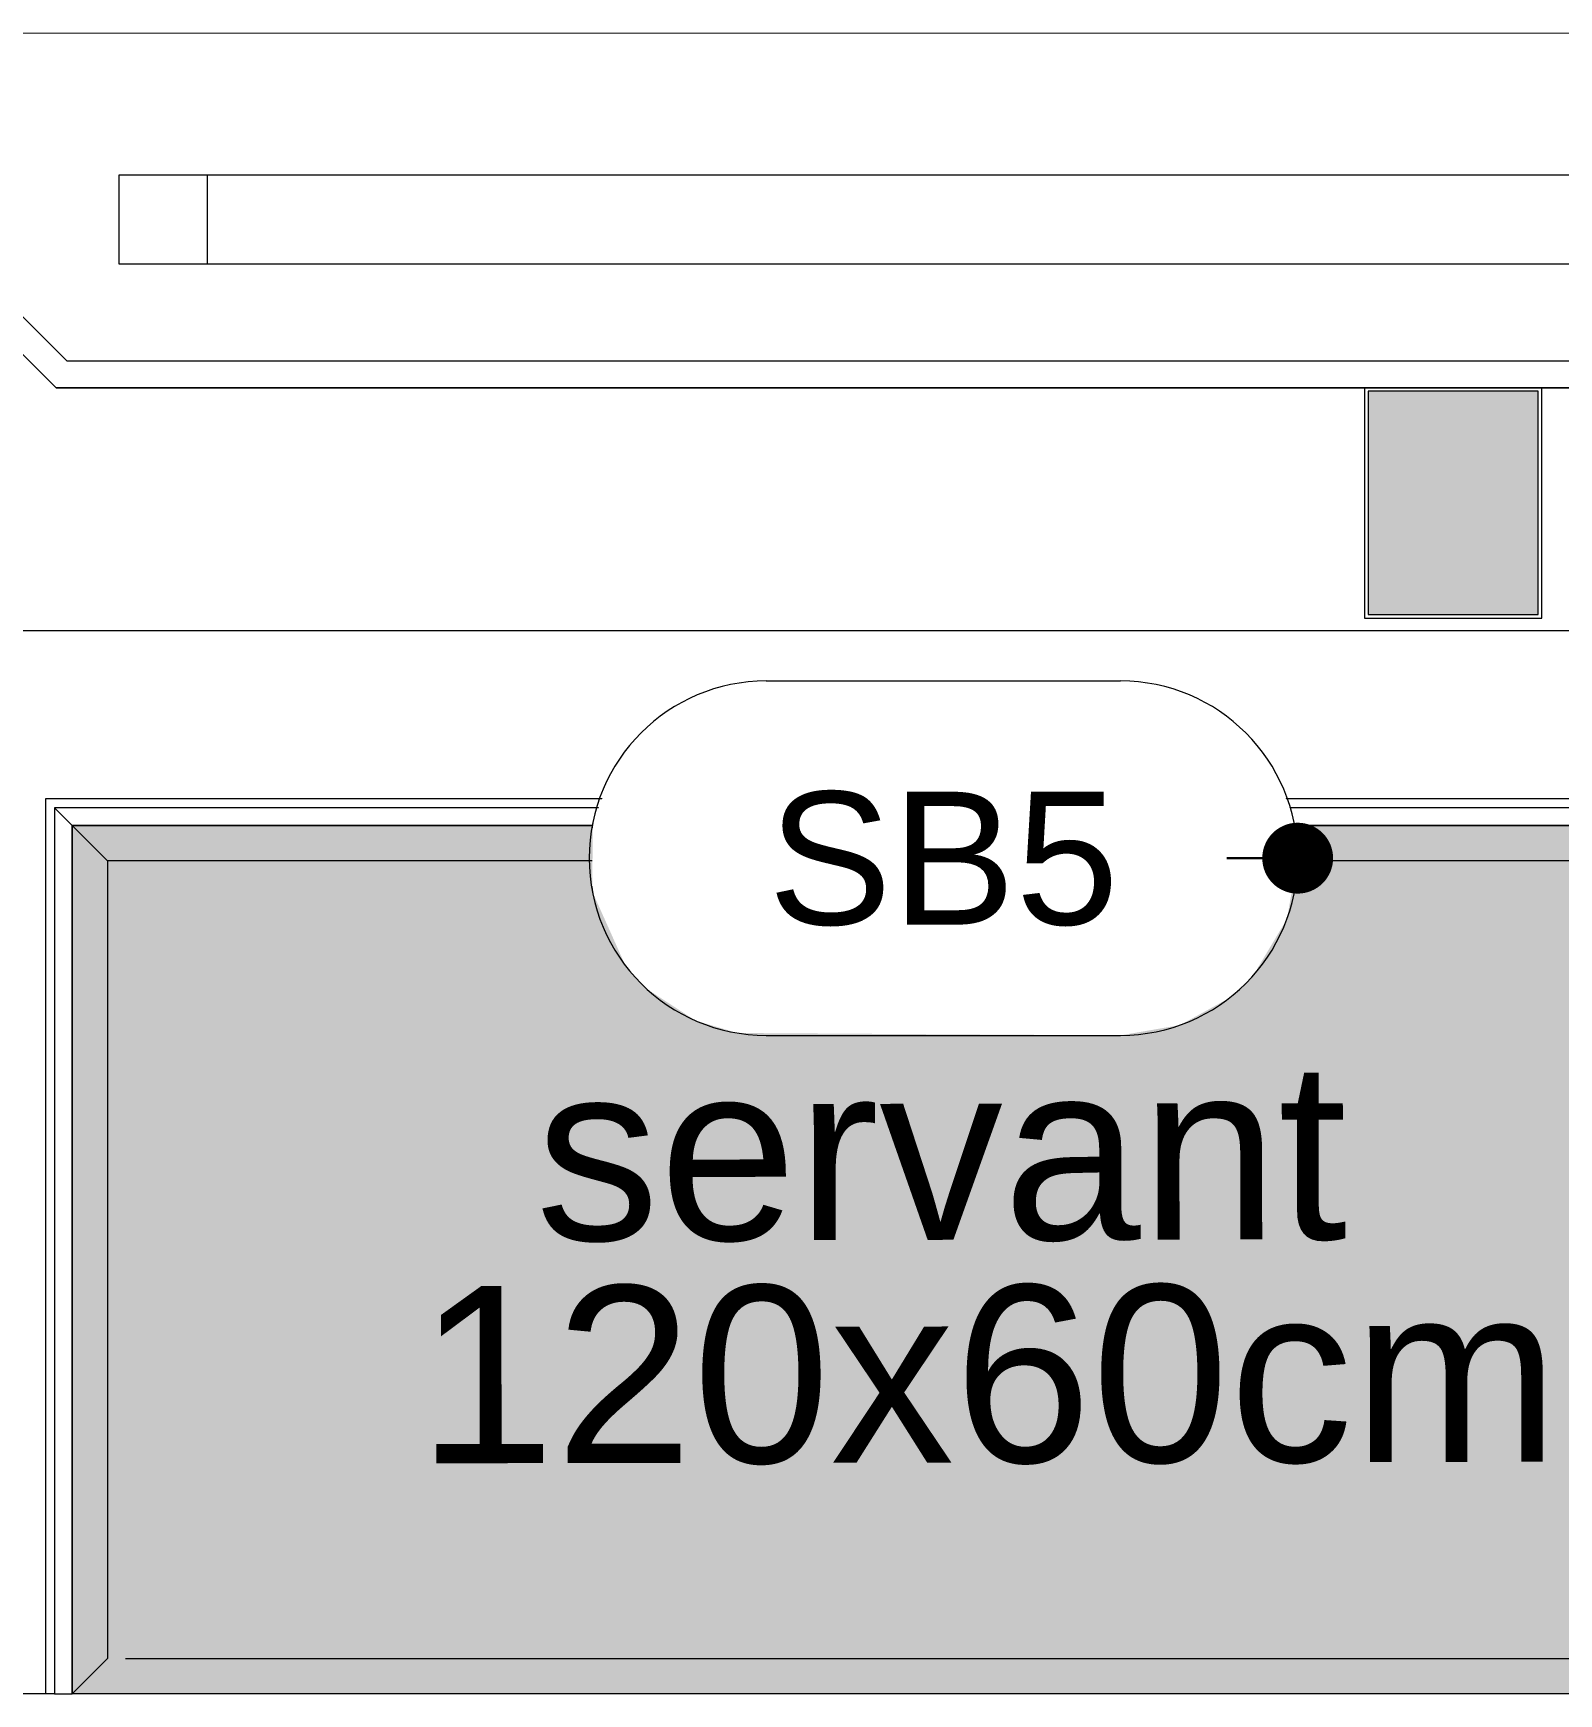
# Model space of a CAD drawing. Header units: millimetres. Extents: x 29001 to 40804, y -8833 to -5892.
# Drawn here: x 29692.8 to 29778.9, y -8277 to -8183.3 of the extents above; entities that cross this region are included whole.
import ezdxf
from ezdxf import colors
from ezdxf.entities.mleader import LeaderData, LeaderLine
from ezdxf.enums import TextEntityAlignment as Align
from ezdxf.math import Vec2, Vec3

# ---------------------------------------------------------------- set-up
doc = ezdxf.new("R2010")
doc.units = ezdxf.units.MM
doc.linetypes.add('DOT', pattern=[3.002, 0.002, -3])
doc.layers.get('0').update_dxf_attribs({"lineweight": 0})
for name, color, linetype, lineweight in [('anahtar', 9, 'Continuous', 0), ('xxx_Auto_Kaplama_Ahşap', 34, 'Continuous', 0), ('xxx_Auto_Kaplama_Mermer', 23, 'Continuous', 0), ('xxx_Auto_Kaplama_Mermer Tarama', 45, 'Continuous', 0), ('xxx_Auto_Kaplama_Siva Sap', 253, 'Continuous', 0), ('xxx_Auto_Yardimci_Isaret Genel', 51, 'Continuous', 0), ('xxx_Auto_Yardimci_Yazi', 7, 'Continuous', 0)]:
    doc.layers.add(name, color=color, linetype=linetype, lineweight=lineweight)
doc.styles.add('AUTOBAN', font='')
doc.styles.get("Standard").update_dxf_attribs({"font": 'arial.ttf'})
doc.styles.get('AUTOBAN').set_extended_font_data('Helvetica Normal Tr')

# ---------------------------------------------------------------- blocks, each defined once
blk = doc.blocks.new('tente kolon')
at = {"true_color": 0x454545}
h = blk.add_hatch(color=250, dxfattribs=at)
h.dxf.hatch_style = 1
h.paths.add_polyline_path([(-9.800000000000182, -0.2000000000007276), (-9.800000000000182, -12.79999999999927), (-0.1999999999998181, -12.79999999999927), (-0.1999999999998181, -0.2000000000007276)])
blk.add_lwpolyline([(-10, 0), (-10, -13), (0, -13), (0, 0), (-10, 0)])
blk.add_lwpolyline([(-9.800000000000182, -0.2000000000007276), (-9.800000000000182, -12.79999999999927), (-0.1999999999998181, -12.79999999999927), (-0.1999999999998181, -0.2000000000007276)], close=True)
blk = doc.blocks.new('TÜM LAYOOUT')
at = {"layer": 'anahtar', "lineweight": 0}
blk.add_line((641.26288826573, -1869.461735278019), (552.7995766930107, -1869.461735278019), dxfattribs=at)
blk.add_lwpolyline([(557.7995766928652, -1874.461735277969), (557.7995766928652, -1869.461735278019), (552.7995766930107, -1869.461735278019), (552.7995766930107, -1874.461735277969)], close=True, dxfattribs=at)
for points in [[(544.7628882655918, -1874.839467998493), (549.8842089924874, -1879.960788725389)], [(552.7995766930107, -1874.461735277969), (552.7995766930107, -1874.461735277969), (646.2628882655845, -1874.461735277969)], [(543.262888648911, -1875.460788725309), (549.2628886537132, -1881.460788730213), (549.2628886537132, -1881.460788730213), (647.2628878776013, -1881.460788730002)], [(653.2628878821997, -1875.460788725309), (647.2628878773976, -1881.460788730213), (647.2628878773976, -1881.460788730213), (549.2628886537132, -1881.460788730213)], [(646.6415675386379, -1879.960788725389), (549.8842089972604, -1879.960788730147)]]:
    blk.add_lwpolyline(points, dxfattribs=at)
at = {"layer": 'xxx_Auto_Kaplama_Siva Sap', "lineweight": 0}
blk.add_lwpolyline([(718.2645109393052, -1861.461673281738), (303.1286408689921, -1861.452508525304)], dxfattribs=at)
at = {"lineweight": 0}
blk.add_blockref('tente kolon', (633.1286408689921, -1881.460788730213), dxfattribs=at)
blk = doc.blocks.new('MOBİLYALAR')
at = {"layer": 'xxx_Auto_Kaplama_Mermer Tarama'}
h = blk.add_hatch(dxfattribs=at)
h.set_pattern_fill('AR-CONC', color=256, scale=0.5, angle=1.272221872585407e-14)
h.set_pattern_definition([(49.99999999999994, (-67830.43756345153, -28413.26974707625), (3.586300913003767, -0.313760674912975), [0.3749999999999999, -4.124999999999998]), (355, (-67830.43756345153, -28413.26974707625), (-0.6937566680650007, 3.760960668500059), [0.3, -3.3]), (100.45144446, (-67830.13870504653, -28413.29589379625), (2.892544233635559, 3.447199954843148), [0.318700959999998, -3.505710559999984]), (46.18419999999998, (-67830.43756345153, -28412.26974707625), (5.336206653357862, -0.8275964039653818), [0.5624999999999998, -6.187499999999997]), (96.63563548999993, (-67829.99287972655, -28412.33871361126), (4.673309728371141, 4.870593003872753), [0.47805171, -5.258568799999998]), (351.1841639899999, (-67830.43756345153, -28412.26974707625), (4.673309725273865, 4.870593001349952), [0.4499999999999981, -4.95000000499997]), (21, (-67829.93756345153, -28412.51974707625), (2.984535260592309, -2.013094453326694), [0.375, -4.125]), (326, (-67829.93756345153, -28412.51974707625), (1.216576659607908, 3.625750225234265), [0.2999999999999999, -3.299999999999999]), (71.45144474, (-67829.68885218154, -28412.68750494625), (4.201111883649856, 1.61265576403177), [0.31870095, -3.505710559999999]), (37.50000000000001, (-67830.43756345153, -28413.26974707625), (0.06079927658645308, 1.664469269156557), [0, -3.26, 0, -3.35, 0, -3.3125]), (7.499999999999979, (-67830.43756345153, -28413.26974707625), (1.315347687210743, 1.972058559411801), [0, -1.91, 0, -3.185, 0, -1.2625]), (327.5, (-67831.55256345155, -28413.26974707625), (2.669112180862045, -0.1127743586718983), [0, -1.25, 0, -3.9, 0, -5.175]), (317.4999999999999, (-67832.05256345155, -28413.26974707625), (2.915930846711931, 0.5005249116615891), [0, -1.625, 0, -2.589999999999999, 0, -3.674999999999999])])
h.paths.add_polyline_path([(646.3598164998075, -1955.167487985826), (550.1659600825042, -1955.167487985826), (550.1659600825042, -1906.167488003041), (646.3598164998075, -1906.167488003041)])
at = {"layer": 'xxx_Auto_Kaplama_Ahşap'}
for p, q in [((538.16577649182, -1895.16748798603, -1.943508010082695e-07), (658.3600000440783, -1895.16748798603, 1.943508010082695e-07)), ((549.1659600825042, -1955.167487985826, -1.143496225930463e-06), (538.1657764918164, -1955.167487985826, -8.632743144776356e-07))]:
    blk.add_line(p, q, dxfattribs=at)
at = {"layer": 'xxx_Auto_Kaplama_Ahşap', "elevation": -2.483962531218964e-07}
blk.add_lwpolyline([(647.8598164947143, -1955.167487985826), (647.8598164946998, -1904.667488008149), (548.6659600876119, -1904.667488008149), (548.6659600876119, -1955.167487985826)], dxfattribs=at)
at = {"layer": 'xxx_Auto_Kaplama_Mermer'}
for p, q in [((549.1659600825042, -1905.167488003041, -7.547946239139236e-07), (549.1659600825042, -1955.167487985826, -7.547946239139236e-07)), ((550.1659600825042, -1906.167488003041, -7.547946239139236e-07), (550.1659600825042, -1955.167487985826, -7.547946239139236e-07)), ((552.1659600825187, -1908.167488003041, -7.547946239139236e-07), (552.1659600825042, -1953.167487985826, -7.547946239139236e-07)), ((550.1659600825042, -1955.167487985826, -7.547946239139236e-07), (552.1659600825042, -1953.167487985826, -7.547946239139236e-07)), ((645.3598164998075, -1955.167487985826, -2.738329254296358), (551.1659600825042, -1955.167487985826, -1.143496225930463e-06))]:
    blk.add_line(p, q, dxfattribs=at)
at = {"layer": 'xxx_Auto_Kaplama_Mermer', "elevation": -7.547946239139236e-07}
blk.add_lwpolyline([(549.1659600825042, -1955.167487985826), (550.1659600825042, -1955.167487985826)], dxfattribs=at)
at = {"layer": 'xxx_Auto_Kaplama_Mermer Tarama'}
blk.add_line((553.1659600825042, -1953.167487985826, -7.547946239139236e-07), (643.3598164998075, -1953.167487985826, -2.738328865594756), dxfattribs=at)
at = {"layer": 'xxx_Auto_Kaplama_Mermer Tarama', "elevation": -2.738328585372845}
blk.add_lwpolyline([(646.3598164998075, -1955.167487985826), (550.1659600825042, -1955.167487985826), (550.1659600825042, -1906.167488003041), (646.3598164998075, -1906.167488003041)], close=True, dxfattribs=at)
at = {"layer": 'xxx_Auto_Yardimci_Yazi', "color": 8, "linetype": 'DOT', "lineweight": 0, "true_color": 0x77766e, "char_height": 9.999999999999998, "width": 140.4007627210742, "attachment_point": 7, "rotation": 0.07856154067922479}
for s, insert in [('\\pt20;{\\fHelvetica Normal Tr|b0|i0|c162|p2;servant}', (576.3266244854312, -1929.721883794374, -7.547946239139236e-07)), ('\\pt20;{\\fHelvetica Normal Tr|b0|i0|c162|p2;120x60cm}', (569.6605616449633, -1942.301221463736, -7.547946239139236e-07))]:
    blk.add_mtext(s, dxfattribs=dict(at, insert=insert))
blk = doc.blocks.new('_TagSlot')
at = {"color": 0, "linetype": 'ByBlock', "lineweight": -2, "transparency": 16777216}
for p, q in [((-4, 4), (4, 4)), ((-4, -4), (4, -4))]:
    blk.add_line(p, q, dxfattribs=at)
for centre, start, end in [((-4, 0), 90, 270), ((4, 0), 270, 90)]:
    blk.add_arc(centre, 4, start, end, dxfattribs=at)
at = {"layer": 'xxx_Auto_Kaplama_Mermer Tarama', "color": 0, "transparency": 16777216, "style": 'AUTOBAN'}
blk.add_attdef('TAGNUMBER', text='', height=3, dxfattribs=at).set_placement((0, -1.5), align=Align.CENTER)
blk = doc.blocks.new('_Dot')
at = {"color": 0, "linetype": 'ByBlock', "lineweight": -2}
blk.add_line((-0.5, 0), (-1, 0), dxfattribs=at)
at = {"color": 0, "linetype": 'ByBlock', "const_width": 0.5}
blk.add_lwpolyline([(-0.25, 0, 1), (0.25, 0, 1)], format="xyb", close=True, dxfattribs=at)

msp = doc.modelspace()

# ---------------------------------------------------------------- block references
at = {"color": 6}
msp.add_blockref('TÜM LAYOOUT', (29144.79192030808, -6321.79912104841), dxfattribs=at)

# ---------------------------------------------------------------- next in the draw order: block references
msp.add_blockref('MOBİLYALAR', (29144.79192030808, -6321.79912104841), dxfattribs=at)

# ---------------------------------------------------------------- next in the draw order: linework, layer by layer
at = {"layer": 'xxx_Auto_Kaplama_Mermer'}
for p, q in [((29792.15173680789, -8226.966609051451, -2.738328587931027), (29693.95788039059, -8226.966609051451, -4.771308945716868e-07)), ((29791.15173680789, -8227.966609051451, -2.738328587931027), (29694.95788039059, -8227.966609051451, -4.771308945716868e-07)), ((29789.15173680789, -8229.966609051451, -2.738328585372845), (29696.9578803906, -8229.966609051451, -4.745727124610966e-07))]:
    msp.add_line(p, q, dxfattribs=at)
at = {"layer": 'xxx_Auto_Kaplama_Mermer', "elevation": -4.745727124610966e-07}
msp.add_lwpolyline([(29696.9578803906, -8229.966609051451), (29694.95788039059, -8227.966609051451), (29693.95788039059, -8226.966609051451)], dxfattribs=at)
at = {"layer": 'xxx_Auto_Kaplama_Mermer', "elevation": -1.369164529972778}
msp.add_lwpolyline([(29750.55480859925, -8229.966609051451), (29750.55480859925, -8232.466609051451, -0.414213562373095), (29748.05480859925, -8234.966609051451), (29738.05480859925, -8234.966609051451, -0.414213562373095), (29735.55480859925, -8232.466609051451), (29735.55480859925, -8229.966609051451)], format="xyb", close=True, dxfattribs=at)
msp.add_lwpolyline([(29750.55480859925, -8229.966609051451), (29750.55480859925, -8232.466609051451, -0.414213562373095), (29748.05480859925, -8234.966609051451), (29738.05480859925, -8234.966609051451, -0.414213562373095), (29735.55480859925, -8232.466609051451), (29735.55480859925, -8229.966609051451)], format="xyb", close=True, dxfattribs=at)

# ---------------------------------------------------------------- next in the draw order: wipeouts: each hides what was drawn before it
msp.add_wipeout([(29734.14051264704, -8219.808494760819), (29754.140512647045, -8219.808494760819), (29757.970963549426, -8220.57119830111), (29760.98914880733, -8222.521782007872), (29762.875587675706, -8224.940387916922), (29763.839623207285, -8227.37389944739), (29764.140512647045, -8229.808494760822), (29763.533127491155, -8233.240518418985), (29761.627724634658, -8236.43734508743), (29760.273933337703, -8237.706668640367), (29757.497361134083, -8239.228238294221), (29754.140512647045, -8239.808494760819), (29732.512687640945, -8239.675114534053), (29730.145194775218, -8238.975688175546), (29727.378933020384, -8237.176061587961), (29726.1912197076, -8235.87551559175), (29724.32015407419, -8231.69543871879), (29724.341589565815, -8227.813223739602), (29725.64438155718, -8224.534430246262), (29727.50674412841, -8222.325640008712), (29731.205320670062, -8220.248962970076)])

# ---------------------------------------------------------------- next in the draw order: leaders
at = {"layer": 'xxx_Auto_Yardimci_Isaret Genel', "color": 171}
ml = msp.add_multileader_block('Standard', dxfattribs=at)
ml.set_content('_TagSlot', color=171, scale=2.5)
ml.set_attribute('TAGNUMBER', 'SB5', width=0)
ml.set_leader_properties()
ml.set_arrow_properties(name='DOT')
ml.build(insert=Vec2(0, 0))
ml.multileader.update_dxf_attribs({"has_dogleg": 0, "text_right_attachment_type": 7})
ctx = ml.context
ctx.base_point, ctx.char_height, ctx.landing_gap_size, ctx.plane_origin = Vec3(29724.14051264693, -8229.808494760815), 1, 1, Vec3(29686.1144718646, -8308.778087943974)
ctx.right_attachment = 7
notes = []
notes.append((ctx, [(1, (1, 1, 0), (29772.14051264693, -8229.808494760815), (-1, 0), 8, [(0, [(29764.14051264705, -8229.808494760815)], 0, [])])]))
ctx.block.insert = Vec3(29744.14051264693, -8229.808494760815)
for ctx, leaders in notes:
    for number, flags, end, landing, length, lines in leaders:
        leader = LeaderData()
        leader.index, (leader.has_last_leader_line, leader.has_dogleg_vector, leader.attachment_direction) = number, flags
        leader.last_leader_point, leader.dogleg_vector, leader.dogleg_length = Vec3(end), Vec3(landing), length
        for number, points, colour, breaks in lines:
            line = LeaderLine()
            line.index, line.vertices, line.color, line.breaks = number, Vec3.list(points), colors.encode_raw_color(colour), breaks
            leader.lines.append(line)
        ctx.leaders.append(leader)

doc.saveas('drawing.dxf')
